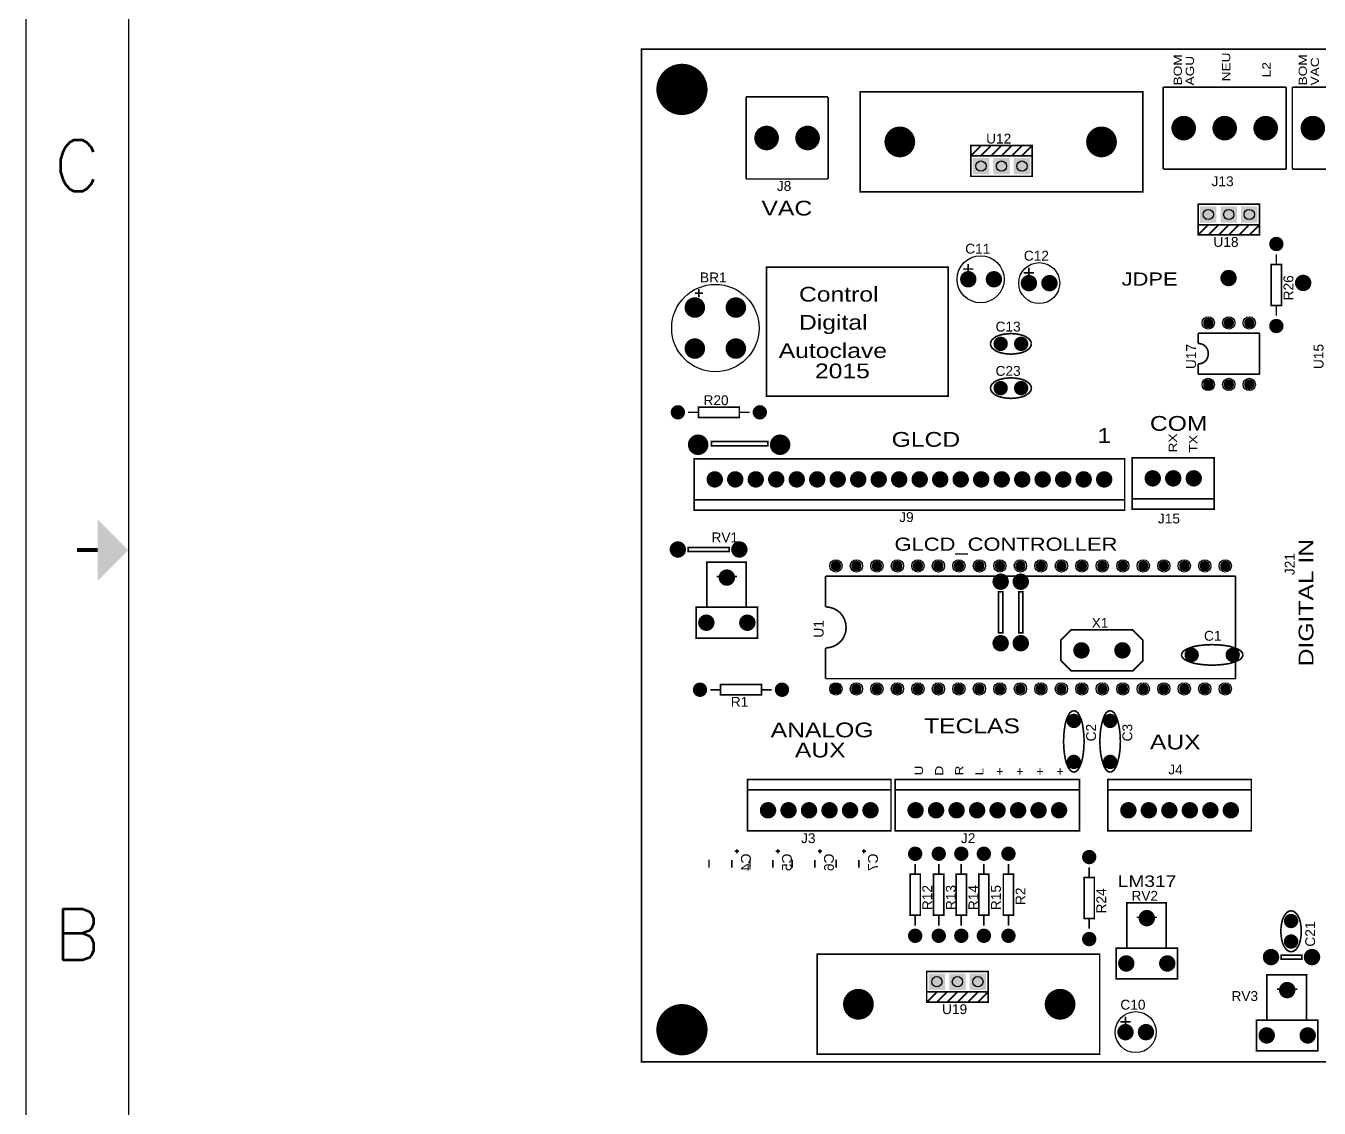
# Model space of a CAD drawing. Header units: inches. Extents: x 0 to 21, y 0 to 16.
# Drawn here: x 0 to 6.31, y 5.28 to 10.56 of the extents above; entities that cross this region are included whole.
import ezdxf
from ezdxf.enums import TextEntityAlignment as Align

# ---------------------------------------------------------------- set-up
doc = ezdxf.new("R2010")
doc.units = ezdxf.units.IN
doc.header["$MEASUREMENT"] = 0
for name, color, linetype in [('12632256', 7, 'Continuous'), ('Title Block', 7, 'Continuous'), ('Viewport', 7, 'Continuous')]:
    doc.layers.add(name, color=color, linetype=linetype)
doc.styles.add('Roman', font='romans')

# ---------------------------------------------------------------- blocks, each defined once
blk = doc.blocks.new('ANSI_border_C')
at = {"layer": 'Title Block'}
for p, q in [((0, 16), (0, 0)), ((0.5, 15.25), (0.5, 0.75))]:
    blk.add_line(p, q, dxfattribs=at)
at = {"layer": 'Title Block', "const_width": 0.02}
blk.add_lwpolyline([(0.25, 8), (0.35, 8)], dxfattribs=at)
at = {"layer": 'Title Block'}
blk.add_solid([(0.35, 7.85), (0.35, 8.15), (0.5, 8)], dxfattribs=at)
at = {"layer": 'Title Block', "style": 'Roman'}
for s, p in [('C', (0.25, 9.875)), ('B', (0.25, 6.125))]:
    blk.add_text(s, height=0.25, dxfattribs=at).set_placement(p, align=Align.MIDDLE_CENTER)
blk = doc.blocks.new('EPAD')
at = {"const_width": 0.5}
blk.add_lwpolyline([(-0.25, 0, 1), (0.25, 0, 1)], format="xyb", close=True, dxfattribs=at)
blk = doc.blocks.new('RPAD')
blk.add_trace([(-0.5, -0.5), (-0.5, 0.5), (0.5, -0.5), (0.5, 0.5)])

msp = doc.modelspace()

# ---------------------------------------------------------------- linework, layer by layer
at = {"const_width": 0.008}
for points in [[(3.004, 5.504), (10.306, 5.504), (10.306, 10.443), (3.004, 10.443), (3.004, 5.504)], [(4.071, 9.747), (5.449, 9.747), (5.449, 10.235), (4.071, 10.235), (4.071, 9.747)], [(5.549, 10.258), (5.549, 9.858)], [(6.149, 10.258), (5.549, 10.258)], [(6.149, 10.258), (6.149, 9.858)], [(6.179, 10.258), (6.179, 9.858)], [(6.778, 10.258), (6.179, 10.258)], [(3.514, 9.81), (3.514, 10.21)], [(3.914, 10.21), (3.514, 10.21)], [(3.914, 9.81), (3.914, 10.21)], [(4.61, 9.923), (4.61, 9.973), (4.91, 9.973), (4.91, 9.923)], [(4.61, 9.923), (4.66, 9.973)], [(4.66, 9.923), (4.71, 9.973)], [(4.71, 9.923), (4.76, 9.973)], [(4.76, 9.923), (4.81, 9.973)], [(4.81, 9.923), (4.86, 9.973)], [(4.86, 9.923), (4.91, 9.973)], [(4.61, 9.823), (4.91, 9.823), (4.91, 9.923), (4.61, 9.923), (4.61, 9.823)], [(5.549, 9.858), (6.149, 9.858)], [(6.179, 9.858), (6.778, 9.858)], [(3.914, 9.81), (3.514, 9.81)], [(5.719, 9.587), (6.019, 9.587), (6.019, 9.687), (5.719, 9.687), (5.719, 9.587)], [(6.019, 9.587), (6.019, 9.537), (5.719, 9.537), (5.719, 9.587)], [(5.769, 9.587), (5.719, 9.537)], [(5.819, 9.587), (5.769, 9.537)], [(5.869, 9.587), (5.819, 9.537)], [(5.919, 9.587), (5.869, 9.537)], [(5.969, 9.587), (5.919, 9.537)], [(6.019, 9.587), (5.969, 9.537)], [(6.101, 9.443), (6.101, 9.393)], [(3.614, 8.751), (4.5, 8.751), (4.5, 9.38), (3.614, 9.38), (3.614, 8.751)], [(4.573, 9.371), (4.623, 9.371)], [(4.598, 9.396), (4.598, 9.346)], [(4.869, 9.352), (4.919, 9.352)], [(4.894, 9.377), (4.894, 9.327)], [(6.076, 9.193), (6.126, 9.193), (6.126, 9.393), (6.076, 9.393), (6.076, 9.193)], [(3.284, 9.273), (3.284, 9.233)], [(3.264, 9.253), (3.304, 9.253)], [(6.101, 9.193), (6.101, 9.143)], [(4.706, 9.006), (4.708, 9.016), (4.714, 9.026), (4.723, 9.034), (4.735, 9.042), (4.75, 9.048), (4.767, 9.052), (4.786, 9.055), (4.806, 9.056)], [(4.906, 9.006), (4.904, 9.016), (4.898, 9.026), (4.889, 9.034), (4.877, 9.042), (4.862, 9.048), (4.845, 9.052), (4.826, 9.055), (4.806, 9.056)], [(5.719, 9.008), (5.719, 9.058)], [(5.719, 9.058), (6.019, 9.058)], [(6.019, 8.858), (6.019, 9.058)], [(4.706, 9.006), (4.708, 8.996), (4.714, 8.986), (4.723, 8.978), (4.735, 8.97), (4.75, 8.964), (4.767, 8.96), (4.786, 8.957), (4.806, 8.956)], [(4.906, 9.006), (4.904, 8.996), (4.898, 8.986), (4.889, 8.978), (4.877, 8.97), (4.862, 8.964), (4.845, 8.96), (4.826, 8.957), (4.806, 8.956)], [(5.769, 8.958), (5.768, 8.968), (5.765, 8.978), (5.761, 8.986), (5.755, 8.994), (5.748, 9), (5.739, 9.004), (5.729, 9.007), (5.719, 9.008)], [(5.769, 8.958), (5.768, 8.948), (5.765, 8.938), (5.761, 8.929), (5.755, 8.922), (5.748, 8.916), (5.739, 8.912), (5.729, 8.909), (5.719, 8.908)], [(5.719, 8.858), (5.719, 8.908)], [(4.706, 8.79), (4.708, 8.8), (4.714, 8.81), (4.723, 8.818), (4.735, 8.826), (4.75, 8.832), (4.767, 8.836), (4.786, 8.839), (4.806, 8.84)], [(4.906, 8.79), (4.904, 8.8), (4.898, 8.81), (4.889, 8.818), (4.877, 8.826), (4.862, 8.832), (4.845, 8.836), (4.826, 8.839), (4.806, 8.84)], [(5.719, 8.858), (6.019, 8.858)], [(4.706, 8.79), (4.708, 8.78), (4.714, 8.77), (4.723, 8.762), (4.735, 8.754), (4.75, 8.748), (4.767, 8.744), (4.786, 8.741), (4.806, 8.74)], [(4.906, 8.79), (4.904, 8.78), (4.898, 8.77), (4.889, 8.762), (4.877, 8.754), (4.862, 8.748), (4.845, 8.744), (4.826, 8.741), (4.806, 8.74)], [(3.231, 8.672), (3.281, 8.672)], [(3.281, 8.647), (3.481, 8.647), (3.481, 8.697), (3.281, 8.697), (3.281, 8.647)], [(3.481, 8.672), (3.531, 8.672)], [(3.345, 8.509), (3.62, 8.509), (3.62, 8.529), (3.345, 8.529), (3.345, 8.509)], [(3.261, 8.195), (5.361, 8.195), (5.361, 8.445), (3.261, 8.445), (3.261, 8.195)], [(5.398, 8.2), (5.798, 8.2), (5.798, 8.45), (5.398, 8.45), (5.398, 8.2)], [(5.361, 8.245), (3.261, 8.245)], [(5.798, 8.25), (5.398, 8.25)], [(3.231, 7.993), (3.431, 7.993), (3.431, 8.013), (3.231, 8.013), (3.231, 7.993)], [(3.322, 7.721), (3.515, 7.721), (3.515, 7.941), (3.322, 7.941), (3.322, 7.721)], [(3.37, 7.871), (3.47, 7.871)], [(3.902, 7.723), (3.902, 7.873)], [(3.902, 7.873), (5.902, 7.873)], [(5.902, 7.873), (5.902, 7.373)], [(4.746, 7.596), (4.766, 7.596), (4.766, 7.796), (4.746, 7.796), (4.746, 7.596)], [(4.844, 7.596), (4.864, 7.596), (4.864, 7.796), (4.844, 7.796), (4.844, 7.596)], [(3.27, 7.571), (3.57, 7.571), (3.57, 7.721), (3.27, 7.721), (3.27, 7.571)], [(4.002, 7.623), (4, 7.643), (3.994, 7.662), (3.985, 7.679), (3.973, 7.694), (3.958, 7.706), (3.941, 7.715), (3.922, 7.721), (3.902, 7.723)], [(4.002, 7.623), (4, 7.602), (3.994, 7.583), (3.985, 7.566), (3.973, 7.552), (3.958, 7.54), (3.941, 7.531), (3.922, 7.525), (3.902, 7.523)], [(5.1, 7.611), (5.4, 7.611), (5.45, 7.561), (5.45, 7.461), (5.4, 7.411), (5.1, 7.411), (5.05, 7.461), (5.05, 7.561), (5.1, 7.611)], [(3.902, 7.373), (3.902, 7.523)], [(5.638, 7.489), (5.641, 7.499), (5.65, 7.509), (5.663, 7.517), (5.681, 7.524), (5.703, 7.531), (5.729, 7.535), (5.757, 7.538), (5.788, 7.539)], [(5.938, 7.489), (5.935, 7.499), (5.927, 7.509), (5.913, 7.517), (5.895, 7.524), (5.873, 7.531), (5.847, 7.535), (5.819, 7.538), (5.788, 7.539)], [(5.638, 7.489), (5.641, 7.479), (5.65, 7.469), (5.663, 7.461), (5.681, 7.454), (5.703, 7.447), (5.729, 7.443), (5.757, 7.44), (5.788, 7.439)], [(5.938, 7.489), (5.935, 7.479), (5.927, 7.469), (5.913, 7.461), (5.895, 7.454), (5.873, 7.447), (5.847, 7.443), (5.819, 7.44), (5.788, 7.439)], [(3.389, 7.319), (3.339, 7.319)], [(3.389, 7.294), (3.589, 7.294), (3.589, 7.344), (3.389, 7.344), (3.389, 7.294)], [(3.639, 7.319), (3.589, 7.319)], [(3.902, 7.373), (5.902, 7.373)], [(5.113, 7.217), (5.103, 7.214), (5.093, 7.206), (5.085, 7.192), (5.077, 7.174), (5.071, 7.152), (5.067, 7.126), (5.064, 7.098), (5.063, 7.067)], [(5.113, 7.217), (5.123, 7.214), (5.133, 7.206), (5.141, 7.192), (5.149, 7.174), (5.155, 7.152), (5.159, 7.126), (5.162, 7.098), (5.163, 7.067)], [(5.29, 7.217), (5.28, 7.214), (5.27, 7.206), (5.262, 7.192), (5.255, 7.174), (5.249, 7.152), (5.244, 7.126), (5.241, 7.098), (5.24, 7.067)], [(5.29, 7.217), (5.3, 7.214), (5.31, 7.206), (5.318, 7.192), (5.325, 7.174), (5.331, 7.152), (5.336, 7.126), (5.339, 7.098), (5.34, 7.067)], [(5.113, 6.917), (5.108, 6.918), (5.103, 6.92), (5.093, 6.929), (5.085, 6.942), (5.077, 6.96), (5.071, 6.983), (5.067, 7.008), (5.064, 7.036), (5.063, 7.067)], [(5.113, 6.917), (5.118, 6.918), (5.123, 6.92), (5.133, 6.929), (5.141, 6.942), (5.149, 6.96), (5.155, 6.983), (5.159, 7.008), (5.162, 7.036), (5.163, 7.067)], [(5.29, 6.917), (5.285, 6.918), (5.28, 6.92), (5.27, 6.929), (5.262, 6.942), (5.255, 6.96), (5.249, 6.983), (5.244, 7.008), (5.241, 7.036), (5.24, 7.067)], [(5.29, 6.917), (5.295, 6.918), (5.3, 6.92), (5.31, 6.929), (5.318, 6.942), (5.325, 6.96), (5.331, 6.983), (5.336, 7.008), (5.339, 7.036), (5.34, 7.067)], [(3.521, 6.631), (4.221, 6.631), (4.221, 6.881), (3.521, 6.881), (3.521, 6.631)], [(4.241, 6.631), (5.141, 6.631), (5.141, 6.881), (4.241, 6.881), (4.241, 6.631)], [(5.279, 6.631), (5.979, 6.631), (5.979, 6.881), (5.279, 6.881), (5.279, 6.631)], [(3.521, 6.831), (4.221, 6.831)], [(4.241, 6.831), (5.141, 6.831)], [(5.279, 6.831), (5.979, 6.831)], [(3.459, 6.531), (3.479, 6.531)], [(3.469, 6.521), (3.469, 6.541)], [(3.659, 6.531), (3.679, 6.531)], [(3.669, 6.521), (3.669, 6.541)], [(3.864, 6.531), (3.884, 6.531)], [(3.874, 6.521), (3.874, 6.541)], [(4.079, 6.531), (4.099, 6.531)], [(4.089, 6.521), (4.089, 6.541)], [(3.333, 6.451), (3.333, 6.49)], [(3.444, 6.451), (3.444, 6.489)], [(3.533, 6.451), (3.533, 6.49)], [(3.644, 6.451), (3.644, 6.489)], [(3.738, 6.451), (3.738, 6.49)], [(3.849, 6.451), (3.849, 6.489)], [(3.953, 6.451), (3.953, 6.49)], [(4.064, 6.451), (4.064, 6.489)], [(4.339, 6.469), (4.339, 6.419)], [(4.454, 6.469), (4.454, 6.419)], [(4.564, 6.469), (4.564, 6.419)], [(4.674, 6.469), (4.674, 6.419)], [(4.794, 6.469), (4.794, 6.419)], [(5.188, 6.453), (5.188, 6.403)], [(4.314, 6.219), (4.364, 6.219), (4.364, 6.419), (4.314, 6.419), (4.314, 6.219)], [(4.429, 6.219), (4.479, 6.219), (4.479, 6.419), (4.429, 6.419), (4.429, 6.219)], [(4.539, 6.219), (4.589, 6.219), (4.589, 6.419), (4.539, 6.419), (4.539, 6.219)], [(4.649, 6.219), (4.699, 6.219), (4.699, 6.419), (4.649, 6.419), (4.649, 6.219)], [(4.769, 6.219), (4.819, 6.219), (4.819, 6.419), (4.769, 6.419), (4.769, 6.219)], [(5.163, 6.203), (5.213, 6.203), (5.213, 6.403), (5.163, 6.403), (5.163, 6.203)], [(5.371, 6.059), (5.563, 6.059), (5.563, 6.28), (5.371, 6.28), (5.371, 6.059)], [(4.339, 6.219), (4.339, 6.169)], [(4.454, 6.219), (4.454, 6.169)], [(4.564, 6.219), (4.564, 6.169)], [(4.674, 6.219), (4.674, 6.169)], [(4.794, 6.219), (4.794, 6.169)], [(5.188, 6.203), (5.188, 6.153)], [(5.419, 6.209), (5.519, 6.209)], [(6.173, 6.241), (6.163, 6.239), (6.153, 6.233), (6.145, 6.224), (6.137, 6.212), (6.131, 6.197), (6.127, 6.18), (6.124, 6.161), (6.123, 6.141)], [(6.173, 6.241), (6.183, 6.239), (6.193, 6.233), (6.201, 6.224), (6.209, 6.212), (6.215, 6.197), (6.219, 6.18), (6.222, 6.161), (6.223, 6.141)], [(6.173, 6.041), (6.163, 6.043), (6.153, 6.049), (6.145, 6.058), (6.137, 6.07), (6.131, 6.085), (6.127, 6.102), (6.124, 6.121), (6.123, 6.141)], [(6.173, 6.041), (6.183, 6.043), (6.193, 6.049), (6.201, 6.058), (6.209, 6.07), (6.215, 6.085), (6.219, 6.102), (6.222, 6.121), (6.223, 6.141)], [(5.319, 5.909), (5.619, 5.909), (5.619, 6.059), (5.319, 6.059), (5.319, 5.909)], [(3.861, 5.541), (5.239, 5.541), (5.239, 6.029), (3.861, 6.029), (3.861, 5.541)], [(6.125, 6.005), (6.225, 6.005), (6.225, 6.025), (6.125, 6.025), (6.125, 6.005)], [(4.395, 5.845), (4.695, 5.845), (4.695, 5.945), (4.395, 5.945), (4.395, 5.845)], [(6.055, 5.708), (6.248, 5.708), (6.248, 5.929), (6.055, 5.929), (6.055, 5.708)], [(4.695, 5.845), (4.695, 5.795), (4.395, 5.795), (4.395, 5.845)], [(4.445, 5.845), (4.395, 5.795)], [(4.495, 5.845), (4.445, 5.795)], [(4.545, 5.845), (4.495, 5.795)], [(4.595, 5.845), (4.545, 5.795)], [(4.645, 5.845), (4.595, 5.795)], [(4.695, 5.845), (4.645, 5.795)], [(6.104, 5.858), (6.204, 5.858)], [(5.34, 5.699), (5.39, 5.699)], [(5.365, 5.724), (5.365, 5.674)], [(6.004, 5.558), (6.304, 5.558), (6.304, 5.708), (6.004, 5.708), (6.004, 5.558)]]:
    msp.add_lwpolyline(points, dxfattribs=at)
for centre, radius in [((3.201, 10.247), 0.03), ((3.614, 10.01), 0.03), ((3.814, 10.01), 0.03), ((5.649, 10.058), 0.03), ((5.849, 10.058), 0.03), ((6.049, 10.058), 0.03), ((6.279, 10.058), 0.03), ((4.264, 9.991), 0.03), ((5.248, 9.991), 0.03), ((4.66, 9.873), 0.025), ((4.76, 9.873), 0.025), ((4.86, 9.873), 0.025), ((5.769, 9.637), 0.025), ((5.869, 9.637), 0.025), ((5.969, 9.637), 0.025), ((6.101, 9.493), 0.025), ((4.598, 9.321), 0.025), ((4.723, 9.321), 0.025), ((5.868, 9.327), 0.025), ((4.894, 9.302), 0.025), ((4.994, 9.302), 0.025), ((6.232, 9.303), 0.025), ((3.264, 9.183), 0.025), ((3.464, 9.183), 0.025), ((5.769, 9.108), 0.03), ((5.869, 9.108), 0.03), ((5.969, 9.108), 0.03), ((6.101, 9.093), 0.025), ((4.756, 9.006), 0.025), ((4.856, 9.006), 0.025), ((3.264, 8.983), 0.025), ((3.464, 8.983), 0.025), ((5.769, 8.808), 0.03), ((5.869, 8.808), 0.03), ((5.969, 8.808), 0.03), ((4.756, 8.79), 0.025), ((4.856, 8.79), 0.025), ((3.181, 8.672), 0.025), ((3.581, 8.672), 0.025), ((3.28, 8.514), 0.025), ((3.68, 8.514), 0.025), ((3.361, 8.345), 0.01), ((3.461, 8.345), 0.01), ((3.561, 8.345), 0.01), ((3.661, 8.345), 0.01), ((3.761, 8.345), 0.01), ((3.861, 8.345), 0.01), ((3.961, 8.345), 0.01), ((4.061, 8.345), 0.01), ((4.161, 8.345), 0.01), ((4.261, 8.345), 0.01), ((4.361, 8.345), 0.01), ((4.461, 8.345), 0.01), ((4.561, 8.345), 0.01), ((4.661, 8.345), 0.01), ((4.761, 8.345), 0.01), ((4.861, 8.345), 0.01), ((4.961, 8.345), 0.01), ((5.061, 8.345), 0.01), ((5.161, 8.345), 0.01), ((5.261, 8.345), 0.01), ((5.498, 8.35), 0.01), ((5.598, 8.35), 0.01), ((5.698, 8.35), 0.01), ((3.181, 8.003), 0.025), ((3.481, 8.003), 0.025), ((3.952, 7.923), 0.03), ((4.052, 7.923), 0.03), ((4.152, 7.923), 0.03), ((4.252, 7.923), 0.03), ((4.352, 7.923), 0.03), ((4.452, 7.923), 0.03), ((4.552, 7.923), 0.03), ((4.652, 7.923), 0.03), ((4.752, 7.923), 0.03), ((4.852, 7.923), 0.03), ((4.952, 7.923), 0.03), ((5.052, 7.923), 0.03), ((5.152, 7.923), 0.03), ((5.252, 7.923), 0.03), ((5.352, 7.923), 0.03), ((5.452, 7.923), 0.03), ((5.552, 7.923), 0.03), ((5.652, 7.923), 0.03), ((5.752, 7.923), 0.03), ((5.852, 7.923), 0.03), ((3.42, 7.866), 0.025), ((4.756, 7.846), 0.025), ((4.854, 7.846), 0.025), ((3.32, 7.646), 0.025), ((3.52, 7.646), 0.025), ((4.756, 7.546), 0.025), ((4.854, 7.546), 0.025), ((5.15, 7.511), 0.025), ((5.35, 7.511), 0.025), ((5.688, 7.489), 0.025), ((5.888, 7.489), 0.025), ((3.289, 7.319), 0.025), ((3.689, 7.319), 0.025), ((3.952, 7.323), 0.03), ((4.052, 7.323), 0.03), ((4.152, 7.323), 0.03), ((4.252, 7.323), 0.03), ((4.352, 7.323), 0.03), ((4.452, 7.323), 0.03), ((4.552, 7.323), 0.03), ((4.652, 7.323), 0.03), ((4.752, 7.323), 0.03), ((4.852, 7.323), 0.03), ((4.952, 7.323), 0.03), ((5.052, 7.323), 0.03), ((5.152, 7.323), 0.03), ((5.252, 7.323), 0.03), ((5.352, 7.323), 0.03), ((5.452, 7.323), 0.03), ((5.552, 7.323), 0.03), ((5.652, 7.323), 0.03), ((5.752, 7.323), 0.03), ((5.852, 7.323), 0.03), ((5.113, 7.167), 0.025), ((5.29, 7.167), 0.025), ((5.113, 6.967), 0.025), ((5.29, 6.967), 0.025), ((3.621, 6.731), 0.01), ((3.721, 6.731), 0.01), ((3.821, 6.731), 0.01), ((3.921, 6.731), 0.01), ((4.021, 6.731), 0.01), ((4.121, 6.731), 0.01), ((4.341, 6.731), 0.01), ((4.441, 6.731), 0.01), ((4.541, 6.731), 0.01), ((4.641, 6.731), 0.01), ((4.741, 6.731), 0.01), ((4.841, 6.731), 0.01), ((4.941, 6.731), 0.01), ((5.041, 6.731), 0.01), ((5.379, 6.731), 0.01), ((5.479, 6.731), 0.01), ((5.579, 6.731), 0.01), ((5.679, 6.731), 0.01), ((5.779, 6.731), 0.01), ((5.879, 6.731), 0.01), ((4.339, 6.519), 0.025), ((4.454, 6.519), 0.025), ((4.564, 6.519), 0.025), ((4.674, 6.519), 0.025), ((4.794, 6.519), 0.025), ((5.188, 6.503), 0.025), ((5.469, 6.205), 0.025), ((6.173, 6.191), 0.025), ((4.339, 6.119), 0.025), ((4.454, 6.119), 0.025), ((4.564, 6.119), 0.025), ((4.674, 6.119), 0.025), ((4.794, 6.119), 0.025), ((5.188, 6.103), 0.025), ((6.173, 6.091), 0.025), ((5.369, 5.984), 0.025), ((5.569, 5.984), 0.025), ((6.075, 6.015), 0.025), ((6.275, 6.015), 0.025), ((4.445, 5.895), 0.025), ((4.545, 5.895), 0.025), ((4.645, 5.895), 0.025), ((6.154, 5.854), 0.025), ((4.062, 5.785), 0.03), ((5.046, 5.785), 0.03), ((3.201, 5.661), 0.03), ((5.365, 5.649), 0.025), ((5.465, 5.649), 0.025), ((6.054, 5.633), 0.025), ((6.254, 5.633), 0.025)]:
    msp.add_circle(centre, radius)
at = {"layer": '12632256'}
for centre, radius in [((4.658, 9.321), 0.115), ((4.944, 9.302), 0.1), ((3.364, 9.083), 0.213), ((5.415, 5.649), 0.1)]:
    msp.add_circle(centre, radius, dxfattribs=at)

# ---------------------------------------------------------------- block references
for name, p, xscale, yscale in [('EPAD', (3.201, 10.247), 0.25, 0.25), ('EPAD', (5.649, 10.058), 0.12, 0.12), ('EPAD', (5.849, 10.058), 0.12, 0.12), ('EPAD', (6.049, 10.058), 0.12, 0.12), ('EPAD', (6.279, 10.058), 0.12, 0.12), ('EPAD', (3.614, 10.01), 0.12, 0.12), ('EPAD', (3.814, 10.01), 0.12, 0.12), ('EPAD', (4.264, 9.991), 0.15, 0.15), ('EPAD', (5.248, 9.991), 0.15, 0.15), ('RPAD', (4.66, 9.873), 0.08, 0.08), ('RPAD', (4.76, 9.873), 0.08, 0.08), ('RPAD', (4.86, 9.873), 0.08, 0.08), ('EPAD', (6.101, 9.493), 0.07, 0.07), ('EPAD', (4.598, 9.321), 0.08, 0.08), ('EPAD', (4.723, 9.321), 0.08, 0.08), ('EPAD', (4.894, 9.302), 0.08, 0.08), ('EPAD', (4.994, 9.302), 0.08, 0.08), ('EPAD', (5.868, 9.327), 0.08, 0.08), ('EPAD', (6.232, 9.303), 0.08, 0.08), ('EPAD', (3.264, 9.183), 0.1, 0.1), ('EPAD', (3.464, 9.183), 0.1, 0.1), ('EPAD', (5.769, 9.108), 0.05, 0.05), ('EPAD', (5.869, 9.108), 0.05, 0.05), ('EPAD', (5.969, 9.108), 0.05, 0.05), ('EPAD', (6.101, 9.093), 0.07, 0.07), ('EPAD', (3.264, 8.983), 0.1, 0.1), ('EPAD', (3.464, 8.983), 0.1, 0.1), ('EPAD', (4.756, 9.006), 0.07, 0.07), ('EPAD', (4.856, 9.006), 0.07, 0.07), ('EPAD', (4.756, 8.79), 0.07, 0.07), ('EPAD', (4.856, 8.79), 0.07, 0.07), ('RPAD', (5.769, 8.808), 0.05, 0.05), ('EPAD', (5.869, 8.808), 0.05, 0.05), ('EPAD', (5.969, 8.808), 0.05, 0.05), ('EPAD', (3.181, 8.672), 0.07, 0.07), ('EPAD', (3.581, 8.672), 0.07, 0.07), ('EPAD', (3.28, 8.514), 0.1, 0.1), ('EPAD', (3.68, 8.514), 0.1, 0.1), ('EPAD', (3.361, 8.345), 0.08, 0.08), ('EPAD', (3.461, 8.345), 0.08, 0.08), ('EPAD', (3.561, 8.345), 0.08, 0.08), ('EPAD', (3.661, 8.345), 0.08, 0.08), ('EPAD', (3.761, 8.345), 0.08, 0.08), ('EPAD', (3.861, 8.345), 0.08, 0.08), ('EPAD', (3.961, 8.345), 0.08, 0.08), ('EPAD', (4.061, 8.345), 0.08, 0.08), ('EPAD', (4.161, 8.345), 0.08, 0.08), ('EPAD', (4.261, 8.345), 0.08, 0.08), ('EPAD', (4.361, 8.345), 0.08, 0.08), ('EPAD', (4.461, 8.345), 0.08, 0.08), ('EPAD', (4.561, 8.345), 0.08, 0.08), ('EPAD', (4.661, 8.345), 0.08, 0.08), ('EPAD', (4.761, 8.345), 0.08, 0.08), ('EPAD', (4.861, 8.345), 0.08, 0.08), ('EPAD', (4.961, 8.345), 0.08, 0.08), ('EPAD', (5.061, 8.345), 0.08, 0.08), ('EPAD', (5.161, 8.345), 0.08, 0.08), ('EPAD', (5.261, 8.345), 0.08, 0.08), ('EPAD', (5.498, 8.35), 0.08, 0.08), ('EPAD', (5.598, 8.35), 0.08, 0.08), ('EPAD', (5.698, 8.35), 0.08, 0.08), ('EPAD', (3.181, 8.003), 0.08, 0.08), ('EPAD', (3.481, 8.003), 0.08, 0.08), ('EPAD', (3.42, 7.866), 0.08, 0.08), ('EPAD', (3.952, 7.923), 0.05, 0.05), ('EPAD', (4.052, 7.923), 0.05, 0.05), ('EPAD', (4.152, 7.923), 0.05, 0.05), ('EPAD', (4.252, 7.923), 0.05, 0.05), ('EPAD', (4.352, 7.923), 0.05, 0.05), ('EPAD', (4.452, 7.923), 0.05, 0.05), ('EPAD', (4.552, 7.923), 0.05, 0.05), ('EPAD', (4.652, 7.923), 0.05, 0.05), ('EPAD', (4.752, 7.923), 0.05, 0.05), ('EPAD', (4.852, 7.923), 0.05, 0.05), ('EPAD', (4.952, 7.923), 0.05, 0.05), ('EPAD', (5.052, 7.923), 0.05, 0.05), ('EPAD', (5.152, 7.923), 0.05, 0.05), ('EPAD', (5.252, 7.923), 0.05, 0.05), ('EPAD', (5.352, 7.923), 0.05, 0.05), ('EPAD', (5.452, 7.923), 0.05, 0.05), ('EPAD', (5.552, 7.923), 0.05, 0.05), ('EPAD', (5.652, 7.923), 0.05, 0.05), ('EPAD', (5.752, 7.923), 0.05, 0.05), ('EPAD', (5.852, 7.923), 0.05, 0.05), ('EPAD', (4.756, 7.846), 0.08, 0.08), ('EPAD', (4.854, 7.846), 0.08, 0.08), ('EPAD', (3.32, 7.646), 0.08, 0.08), ('EPAD', (3.52, 7.646), 0.08, 0.08), ('EPAD', (4.756, 7.546), 0.08, 0.08), ('EPAD', (4.854, 7.546), 0.08, 0.08), ('EPAD', (5.15, 7.511), 0.08, 0.08), ('EPAD', (5.35, 7.511), 0.08, 0.08), ('EPAD', (5.688, 7.489), 0.07, 0.07), ('EPAD', (5.888, 7.489), 0.07, 0.07), ('EPAD', (3.289, 7.319), 0.07, 0.07), ('EPAD', (3.689, 7.319), 0.07, 0.07), ('RPAD', (3.952, 7.323), 0.05, 0.05), ('EPAD', (4.052, 7.323), 0.05, 0.05), ('EPAD', (4.152, 7.323), 0.05, 0.05), ('EPAD', (4.252, 7.323), 0.05, 0.05), ('EPAD', (4.352, 7.323), 0.05, 0.05), ('EPAD', (4.452, 7.323), 0.05, 0.05), ('EPAD', (4.552, 7.323), 0.05, 0.05), ('EPAD', (4.652, 7.323), 0.05, 0.05), ('EPAD', (4.752, 7.323), 0.05, 0.05), ('EPAD', (4.852, 7.323), 0.05, 0.05), ('EPAD', (4.952, 7.323), 0.05, 0.05), ('EPAD', (5.052, 7.323), 0.05, 0.05), ('EPAD', (5.152, 7.323), 0.05, 0.05), ('EPAD', (5.252, 7.323), 0.05, 0.05), ('EPAD', (5.352, 7.323), 0.05, 0.05), ('EPAD', (5.452, 7.323), 0.05, 0.05), ('EPAD', (5.552, 7.323), 0.05, 0.05), ('EPAD', (5.652, 7.323), 0.05, 0.05), ('EPAD', (5.752, 7.323), 0.05, 0.05), ('EPAD', (5.852, 7.323), 0.05, 0.05), ('EPAD', (5.113, 7.167), 0.07, 0.07), ('EPAD', (5.29, 7.167), 0.07, 0.07), ('EPAD', (5.113, 6.967), 0.07, 0.07), ('EPAD', (5.29, 6.967), 0.07, 0.07), ('EPAD', (3.621, 6.731), 0.08, 0.08), ('EPAD', (3.721, 6.731), 0.08, 0.08), ('EPAD', (3.821, 6.731), 0.08, 0.08), ('EPAD', (3.921, 6.731), 0.08, 0.08), ('EPAD', (4.021, 6.731), 0.08, 0.08), ('EPAD', (4.121, 6.731), 0.08, 0.08), ('EPAD', (4.341, 6.731), 0.08, 0.08), ('EPAD', (4.441, 6.731), 0.08, 0.08), ('EPAD', (4.541, 6.731), 0.08, 0.08), ('EPAD', (4.641, 6.731), 0.08, 0.08), ('EPAD', (4.741, 6.731), 0.08, 0.08), ('EPAD', (4.841, 6.731), 0.08, 0.08), ('EPAD', (4.941, 6.731), 0.08, 0.08), ('EPAD', (5.041, 6.731), 0.08, 0.08), ('EPAD', (5.379, 6.731), 0.08, 0.08), ('EPAD', (5.479, 6.731), 0.08, 0.08), ('EPAD', (5.579, 6.731), 0.08, 0.08), ('EPAD', (5.679, 6.731), 0.08, 0.08), ('EPAD', (5.779, 6.731), 0.08, 0.08), ('EPAD', (5.879, 6.731), 0.08, 0.08), ('EPAD', (4.339, 6.519), 0.07, 0.07), ('EPAD', (4.454, 6.519), 0.07, 0.07), ('EPAD', (4.564, 6.519), 0.07, 0.07), ('EPAD', (4.674, 6.519), 0.07, 0.07), ('EPAD', (4.794, 6.519), 0.07, 0.07), ('EPAD', (5.188, 6.503), 0.07, 0.07), ('EPAD', (5.469, 6.205), 0.08, 0.08), ('EPAD', (6.173, 6.191), 0.07, 0.07), ('EPAD', (4.339, 6.119), 0.07, 0.07), ('EPAD', (4.454, 6.119), 0.07, 0.07), ('EPAD', (4.564, 6.119), 0.07, 0.07), ('EPAD', (4.674, 6.119), 0.07, 0.07), ('EPAD', (4.794, 6.119), 0.07, 0.07), ('EPAD', (5.188, 6.103), 0.07, 0.07), ('EPAD', (6.173, 6.091), 0.07, 0.07), ('EPAD', (5.369, 5.984), 0.08, 0.08), ('EPAD', (5.569, 5.984), 0.08, 0.08), ('EPAD', (6.075, 6.015), 0.08, 0.08), ('EPAD', (6.275, 6.015), 0.08, 0.08), ('EPAD', (6.154, 5.854), 0.08, 0.08), ('EPAD', (4.062, 5.785), 0.15, 0.15), ('EPAD', (5.046, 5.785), 0.15, 0.15), ('EPAD', (3.201, 5.661), 0.25, 0.25), ('EPAD', (5.365, 5.649), 0.08, 0.08), ('EPAD', (5.465, 5.649), 0.08, 0.08), ('EPAD', (6.054, 5.633), 0.08, 0.08), ('EPAD', (6.254, 5.633), 0.08, 0.08)]:
    msp.add_blockref(name, p, dxfattribs=dict(xscale=xscale, yscale=yscale))
at = {"xscale": 0.08, "yscale": 0.08, "rotation": 180}
for p in [(5.769, 9.637), (5.869, 9.637), (5.969, 9.637), (4.445, 5.895), (4.545, 5.895), (4.645, 5.895)]:
    msp.add_blockref('RPAD', p, dxfattribs=at)
at = {"layer": 'Viewport'}
msp.add_blockref('ANSI_border_C', (0, 0), dxfattribs=at)

# ---------------------------------------------------------------- texts
at = {"layer": '12632256'}
for s, height, width, p in [('BOM', 0.04, 1.25, (5.64, 10.266)), ('NEU', 0.04, 1.25, (5.876, 10.286)), ('BOM', 0.04, 1.25, (6.25, 10.266)), ('AGU', 0.04, 1.25, (5.699, 10.266)), ('L2', 0.04, 1.25, (6.073, 10.306)), ('VAC', 0.04, 1.25, (6.309, 10.266)), ('R26', 0.048, 1.041667, (6.184, 9.218)), ('U17', 0.048, 1.041667, (5.709, 8.883)), ('U15', 0.048, 1.041667, (6.331, 8.883)), ('RX', 0.04, 1.25, (5.616, 8.476)), ('TX', 0.04, 1.25, (5.715, 8.476)), ('DIGITAL IN', 0.072, 1.25, (6.282, 7.433)), ('J21', 0.048, 1.041667, (6.19, 7.878)), ('U1', 0.048, 1.041667, (3.892, 7.573)), ('C2', 0.048, 1.041667, (5.221, 7.067)), ('C3', 0.048, 1.041667, (5.398, 7.067)), ('U', 0.04, 1.25, (4.377, 6.901)), ('D', 0.04, 1.25, (4.476, 6.9)), ('R', 0.04, 1.25, (4.574, 6.901)), ('L', 0.04, 1.25, (4.672, 6.901)), ('+', 0.04, 1.25, (4.771, 6.901)), ('+', 0.04, 1.25, (4.869, 6.901)), ('+', 0.04, 1.25, (4.967, 6.901)), ('+', 0.04, 1.25, (5.066, 6.901)), ('R12', 0.048, 1.041667, (4.422, 6.244)), ('R13', 0.048, 1.041667, (4.537, 6.244)), ('R14', 0.048, 1.041667, (4.647, 6.244)), ('R15', 0.048, 1.041667, (4.757, 6.244)), ('R2', 0.048, 1.041667, (4.877, 6.269)), ('R24', 0.048, 1.041667, (5.271, 6.228)), ('C21', 0.048, 1.041667, (6.29, 6.066))]:
    msp.add_text(s, height=height, rotation=90, dxfattribs=dict(at, width=width)).set_placement(p)
for s, height, width, p in [('U12', 0.048, 1.041667, (4.685, 9.983)), ('J8', 0.048, 1.041667, (3.664, 9.752)), ('J13', 0.048, 1.041667, (5.785, 9.775)), ('VAC', 0.072, 1.25, (3.589, 9.632)), ('C11', 0.048, 1.041667, (4.583, 9.446)), ('U18', 0.048, 1.041667, (5.794, 9.479)), ('C12', 0.048, 1.041667, (4.869, 9.412)), ('BR1', 0.048, 1.041667, (3.289, 9.306)), ('JDPE', 0.064, 1.25, (5.346, 9.29)), ('Control', 0.072, 1.25, (3.772, 9.212)), ('Digital', 0.072, 1.25, (3.772, 9.075)), ('C13', 0.048, 1.041667, (4.731, 9.066)), ('Autoclave', 0.072, 1.25, (3.673, 8.937)), ('2015', 0.072, 1.25, (3.85, 8.838)), ('C23', 0.048, 1.041667, (4.731, 8.85)), ('R20', 0.048, 1.041667, (3.306, 8.707)), ('COM', 0.072, 1.25, (5.484, 8.582)), ('1', 0.072, 1.25, (5.228, 8.523)), ('GLCD', 0.072, 1.25, (4.224, 8.504)), ('J9', 0.048, 1.041667, (4.261, 8.137)), ('J15', 0.048, 1.041667, (5.523, 8.13)), ('RV1', 0.048, 1.041667, (3.345, 8.038)), ('GLCD_CONTROLLER', 0.064, 1.25, (4.238, 7.997)), ('X1', 0.048, 1.041667, (5.2, 7.621)), ('C1', 0.048, 1.041667, (5.748, 7.558)), ('R1', 0.048, 1.041667, (3.439, 7.236)), ('ANALOG', 0.072, 1.25, (3.634, 7.087)), ('TECLAS', 0.072, 1.25, (4.382, 7.107)), ('AUX', 0.072, 1.25, (5.484, 7.028)), ('AUX', 0.072, 1.25, (3.752, 6.989)), ('J4', 0.048, 1.041667, (5.574, 6.906)), ('J3', 0.048, 1.041667, (3.782, 6.571)), ('J2', 0.048, 1.041667, (4.562, 6.571)), ('LM317', 0.056, 1.25, (5.327, 6.357)), ('RV2', 0.048, 1.041667, (5.394, 6.29)), ('C10', 0.048, 1.041667, (5.34, 5.759)), ('RV3', 0.048, 1.041667, (5.882, 5.801)), ('U19', 0.048, 1.041667, (4.47, 5.737))]:
    msp.add_text(s, height=height, dxfattribs=dict(at, width=width)).set_placement(p)
at = {"layer": '12632256', "text_generation_flag": 2, "width": 1.041667}
for s, p in [('C4', (3.537, 6.52)), ('C5', (3.737, 6.52)), ('C6', (3.942, 6.52)), ('C7', (4.157, 6.52))]:
    msp.add_text(s, height=0.048, rotation=90, dxfattribs=at).set_placement(p)

doc.saveas('drawing.dxf')
